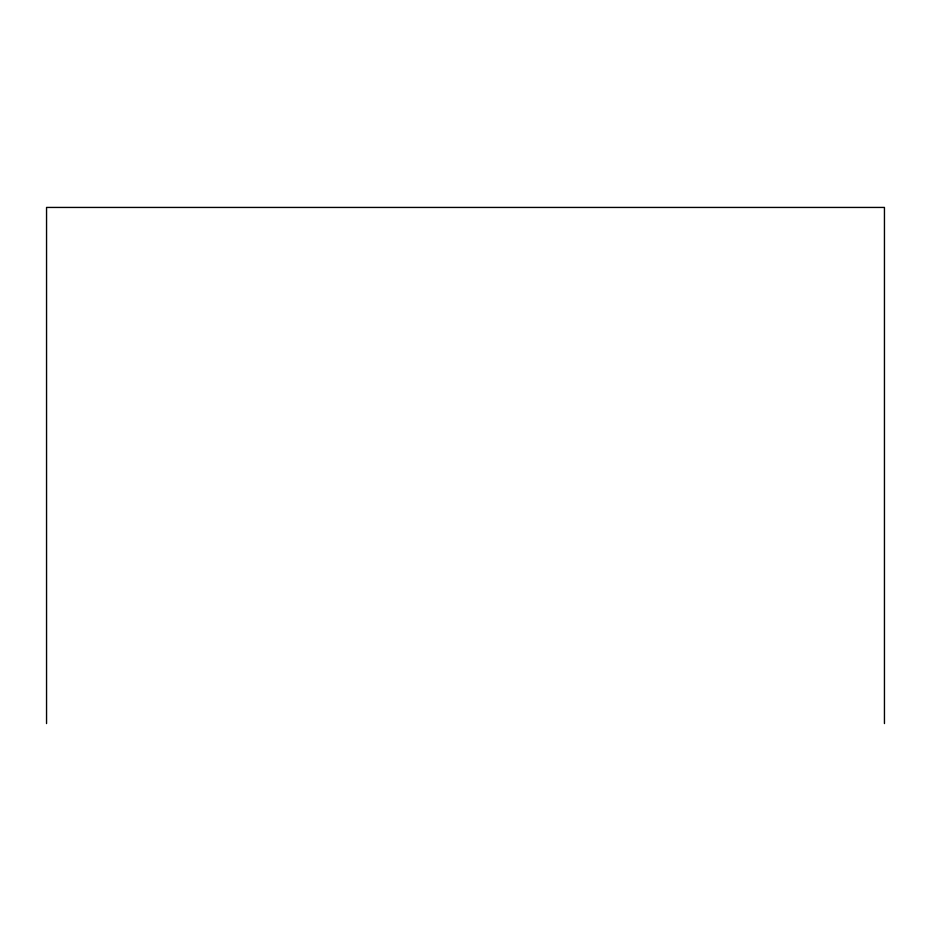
<?xml version="1.0" encoding="UTF-8"?>
<svg xmlns="http://www.w3.org/2000/svg" width="931" height="931" viewBox="0 0 931 931"><rect width="100%" height="100%" fill="white"/><g stroke="black" fill="none" stroke-linecap="round" stroke-linejoin="round"><path stroke-width="1.4" d="M884.45 723.562L884.45 207.438L46.55 207.438L46.55 723.562"/></g></svg>
